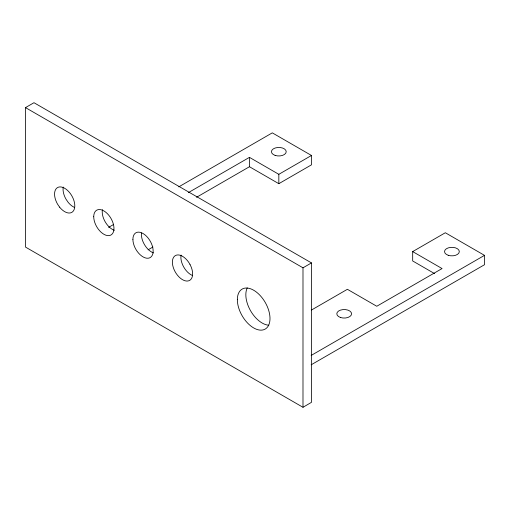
<?xml version="1.0" encoding="UTF-8"?>
<svg xmlns="http://www.w3.org/2000/svg" width="510" height="510" viewBox="0 0 510 510"><rect width="100%" height="100%" fill="white"/><g stroke="black" fill="none" stroke-linecap="round" stroke-linejoin="round"><path stroke-width="0.76" d="M311.157 364.809L484.5 264.722L484.5 255.363L445.326 232.745L412.679 251.596L412.679 260.961L434.545 273.589M302.991 407.292L311.476 402.326L311.476 262.918L33.985 102.708L25.5 107.61L25.5 247.082L302.991 407.292L302.991 267.814L25.5 107.61M108.592 227.383L113.405 224.598M178.755 186.87L272.302 132.855L311.476 155.473L311.476 164.832L278.83 183.689L249.454 166.725L249.447 157.361L188.286 192.678M196.528 197.293L249.454 166.725M148.098 249.804L152.923 247.025M278.83 183.689L278.83 174.318L311.476 155.473M302.991 267.814L311.476 262.918M311.565 309.978L347.386 289.298L376.769 306.261L442.062 268.56L412.679 251.596M311.157 355.451L484.5 255.363M249.447 157.361L278.83 174.318M268.802 325.233A23.084 13.33 60 0 1 250.614 310.845A23.084 13.33 60 0 1 247.248 287.901M192.315 275.438A14.312 8.262 60 0 1 181.069 255.076M153.491 252.903A14.312 8.262 60 0 1 141.48 232.981M114.316 230.284A14.312 8.262 60 0 1 102.414 209.667M74.486 207.411A14.312 8.262 60 0 1 68.104 202.26L66.007 199.193A14.312 8.262 60 0 1 63.24 187.049M59.613 207.162L57.522 204.096A14.312 8.262 60 0 1 61.213 186.985A14.312 8.262 60 0 1 74.76 206.805A14.312 8.262 60 0 1 59.613 207.162M189.988 264.422L189.663 263.861A14.312 8.262 60 0 0 172.992 258.506A14.312 8.262 60 0 0 183.383 280.143A14.312 8.262 60 0 0 191.269 267.208L189.988 264.422M237.348 299.657A23.084 13.33 60 0 0 261.834 330.117A23.084 13.33 60 0 0 261.834 297.47A23.084 13.33 60 0 0 237.348 299.657M132.906 239.356A14.312 8.262 60 0 0 148.085 258.238A14.312 8.262 60 0 0 148.085 237.998A14.312 8.262 60 0 0 132.906 239.356M93.732 216.737A14.312 8.262 60 0 0 108.91 235.626A14.312 8.262 60 0 0 108.91 215.386A14.312 8.262 60 0 0 93.732 216.737M340.501 317.494A7.389 4.265 0 0 0 351.581 313.797A7.389 4.265 0 0 0 340.501 310.105A7.389 4.265 0 0 0 340.501 317.494M275.139 155.403A7.389 4.265 0 0 0 286.218 151.706A7.389 4.265 0 0 0 275.139 148.015A7.389 4.265 0 0 0 275.139 155.403M448.226 255.28A7.389 4.265 0 0 0 459.312 251.589A7.389 4.265 0 0 0 448.226 247.892A7.389 4.265 0 0 0 448.226 255.28"/></g></svg>
